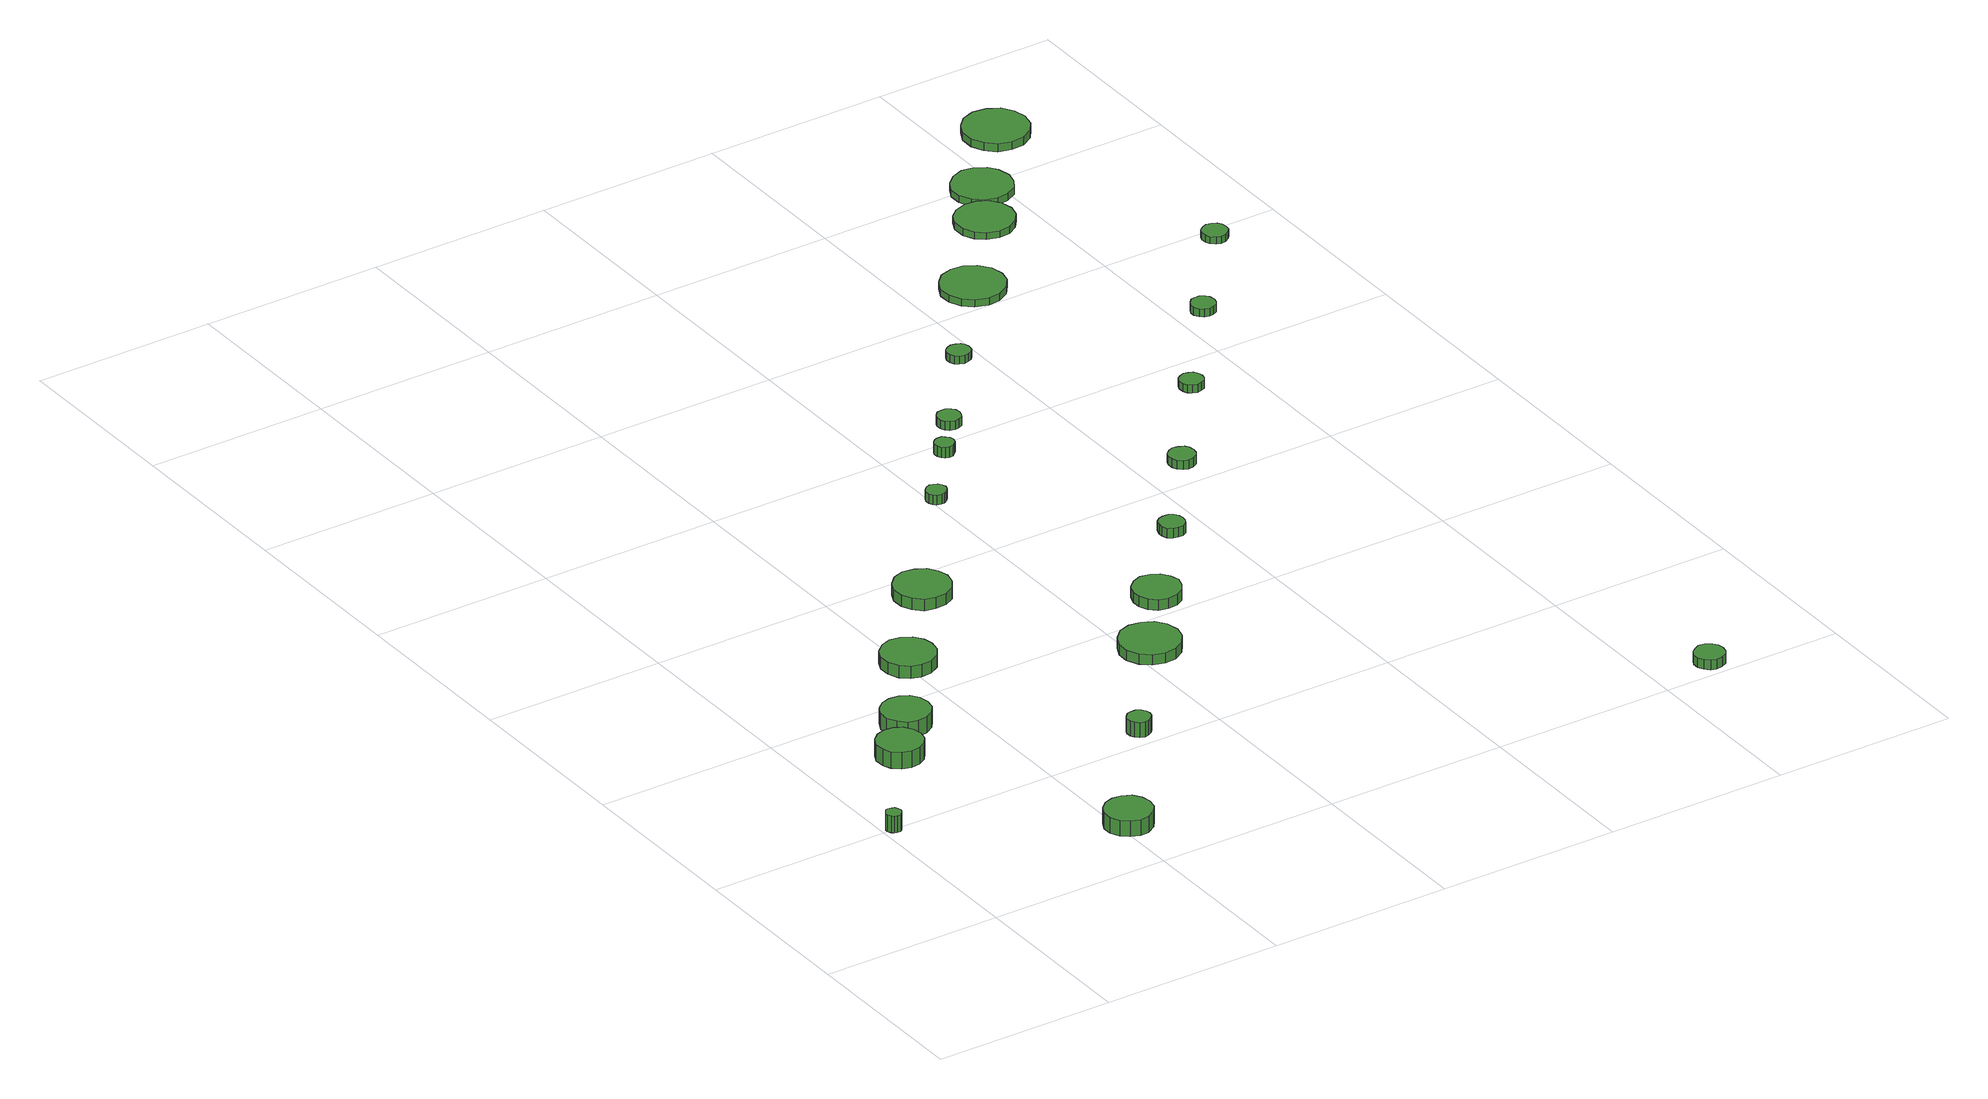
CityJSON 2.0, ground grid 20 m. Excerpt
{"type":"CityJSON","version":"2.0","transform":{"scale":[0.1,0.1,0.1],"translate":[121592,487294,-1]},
"CityObjects":{
"tree1":{"type":"SolitaryVegetationObject","attributes":{"function":"something"},"geometry":[{"type":"MultiSurface","lod":"1","boundaries":[[[0,1,2,3,4,5,6,7,8,9,10,11,12,13,14]],[[15,16,17,18,19,20,21,22,23,24,25,26,27,28,29]],[[0,29,28,1]],[[1,28,27,2]],[[2,27,26,3]],[[3,26,25,4]],[[4,25,24,5]],[[5,24,23,6]],[[6,23,22,7]],[[7,22,21,8]],[[8,21,20,9]],[[9,20,19,10]],[[10,19,18,11]],[[11,18,17,12]],[[12,17,16,13]],[[13,16,15,14]],[[14,15,29,0]]]}]},
"tree2":{"type":"SolitaryVegetationObject","attributes":{"function":"something"},"geometry":[{"type":"MultiSurface","lod":"1","boundaries":[[[30,31,32,33,34,35,36,37,38,39,40,41,42,43,44]],[[45,46,47,48,49,50,51,52,53,54,55,56,57,58,59]],[[30,59,58,31]],[[31,58,57,32]],[[32,57,56,33]],[[33,56,55,34]],[[34,55,54,35]],[[35,54,53,36]],[[36,53,52,37]],[[37,52,51,38]],[[38,51,50,39]],[[39,50,49,40]],[[40,49,48,41]],[[41,48,47,42]],[[42,47,46,43]],[[43,46,45,44]],[[44,45,59,30]]]}]},
"tree3":{"type":"SolitaryVegetationObject","attributes":{"function":"something"},"geometry":[{"type":"MultiSurface","lod":"1","boundaries":[[[60,61,62,63,64,65,66,67,68,69,70,71,72,73,74]],[[75,76,77,78,79,80,81,82,83,84,85,86,87,88,89]],[[60,89,88,61]],[[61,88,87,62]],[[62,87,86,63]],[[63,86,85,64]],[[64,85,84,65]],[[65,84,83,66]],[[66,83,82,67]],[[67,82,81,68]],[[68,81,80,69]],[[69,80,79,70]],[[70,79,78,71]],[[71,78,77,72]],[[72,77,76,73]],[[73,76,75,74]],[[74,75,89,60]]]}]},
"tree4":{"type":"SolitaryVegetationObject","attributes":{"function":"something"},"geometry":[{"type":"MultiSurface","lod":"1","boundaries":[[[90,91,92,93,94,95,96,97,98,99,100,101,102,103,104]],[[105,106,107,108,109,110,111,112,113,114,115,116,117,118,119]],[[90,119,118,91]],[[91,118,117,92]],[[92,117,116,93]],[[93,116,115,94]],[[94,115,114,95]],[[95,114,113,96]],[[96,113,112,97]],[[97,112,111,98]],[[98,111,110,99]],[[99,110,109,100]],[[100,109,108,101]],[[101,108,107,102]],[[102,107,106,103]],[[103,106,105,104]],[[104,105,119,90]]]}]},
"tree5":{"type":"SolitaryVegetationObject","attributes":{"function":"something"},"geometry":[{"type":"MultiSurface","lod":"1","boundaries":[[[120,121,122,123,124,125,126,127,128,129,130,131,132,133,134]],[[135,136,137,138,139,140,141,142,143,144,145,146,147,148,149]],[[120,149,148,121]],[[121,148,147,122]],[[122,147,146,123]],[[123,146,145,124]],[[124,145,144,125]],[[125,144,143,126]],[[126,143,142,127]],[[127,142,141,128]],[[128,141,140,129]],[[129,140,139,130]],[[130,139,138,131]],[[131,138,137,132]],[[132,137,136,133]],[[133,136,135,134]],[[134,135,149,120]]]}]},
"tree6":{"type":"SolitaryVegetationObject","attributes":{"function":"something"},"geometry":[{"type":"MultiSurface","lod":"1","boundaries":[[[150,151,152,153,154,155,156,157,158,159,160,161,162,163,164]],[[165,166,167,168,169,170,171,172,173,174,175,176,177,178,179]],[[150,179,178,151]],[[151,178,177,152]],[[152,177,176,153]],[[153,176,175,154]],[[154,175,174,155]],[[155,174,173,156]],[[156,173,172,157]],[[157,172,171,158]],[[158,171,170,159]],[[159,170,169,160]],[[160,169,168,161]],[[161,168,167,162]],[[162,167,166,163]],[[163,166,165,164]],[[164,165,179,150]]]}]},
"tree7":{"type":"SolitaryVegetationObject","attributes":{"function":"something"},"geometry":[{"type":"MultiSurface","lod":"1","boundaries":[[[180,181,182,183,184,185,186,187,188,189,190,191,192,193,194]],[[195,196,197,198,199,200,201,202,203,204,205,206,207,208,209]],[[180,209,208,181]],[[181,208,207,182]],[[182,207,206,183]],[[183,206,205,184]],[[184,205,204,185]],[[185,204,203,186]],[[186,203,202,187]],[[187,202,201,188]],[[188,201,200,189]],[[189,200,199,190]],[[190,199,198,191]],[[191,198,197,192]],[[192,197,196,193]],[[193,196,195,194]],[[194,195,209,180]]]}]},
"tree8":{"type":"SolitaryVegetationObject","attributes":{"function":"something"}},
"tree9":{"type":"SolitaryVegetationObject","attributes":{"function":"something"},"geometry":[{"type":"MultiSurface","lod":"1","boundaries":[[[210,211,212,213,214,215,216,217,218,219,220,221,222,223,224]],[[225,226,227,228,229,230,231,232,233,234,235,236,237,238,239]],[[210,239,238,211]],[[211,238,237,212]],[[212,237,236,213]],[[213,236,235,214]],[[214,235,234,215]],[[215,234,233,216]],[[216,233,232,217]],[[217,232,231,218]],[[218,231,230,219]],[[219,230,229,220]],[[220,229,228,221]],[[221,228,227,222]],[[222,227,226,223]],[[223,226,225,224]],[[224,225,239,210]]]}]},
"tree10":{"type":"SolitaryVegetationObject","attributes":{"function":"something"}},
"tree11":{"type":"SolitaryVegetationObject","attributes":{"function":"something"},"geometry":[{"type":"MultiSurface","lod":"1","boundaries":[[[240,241,242,243,244,245,246,247,248,249,250,251,252,253,254]],[[255,256,257,258,259,260,261,262,263,264,265,266,267,268,269]],[[240,269,268,241]],[[241,268,267,242]],[[242,267,266,243]],[[243,266,265,244]],[[244,265,264,245]],[[245,264,263,246]],[[246,263,262,247]],[[247,262,261,248]],[[248,261,260,249]],[[249,260,259,250]],[[250,259,258,251]],[[251,258,257,252]],[[252,257,256,253]],[[253,256,255,254]],[[254,255,269,240]]]}]},
"tree12":{"type":"SolitaryVegetationObject","attributes":{"function":"something"},"geometry":[{"type":"MultiSurface","lod":"1","boundaries":[[[270,271,272,273,274,275,276,277,278,279,280,281,282,283,284]],[[285,286,287,288,289,290,291,292,293,294,295,296,297,298,299]],[[270,299,298,271]],[[271,298,297,272]],[[272,297,296,273]],[[273,296,295,274]],[[274,295,294,275]],[[275,294,293,276]],[[276,293,292,277]],[[277,292,291,278]],[[278,291,290,279]],[[279,290,289,280]],[[280,289,288,281]],[[281,288,287,282]],[[282,287,286,283]],[[283,286,285,284]],[[284,285,299,270]]]}]},
"tree13":{"type":"SolitaryVegetationObject","attributes":{"function":"something"},"geometry":[{"type":"MultiSurface","lod":"1","boundaries":[[[300,301,302,303,304,305,306,307,308,309,310,311,312,313,314]],[[315,316,317,318,319,320,321,322,323,324,325,326,327,328,329]],[[300,329,328,301]],[[301,328,327,302]],[[302,327,326,303]],[[303,326,325,304]],[[304,325,324,305]],[[305,324,323,306]],[[306,323,322,307]],[[307,322,321,308]],[[308,321,320,309]],[[309,320,319,310]],[[310,319,318,311]],[[311,318,317,312]],[[312,317,316,313]],[[313,316,315,314]],[[314,315,329,300]]]}]},
"tree14":{"type":"SolitaryVegetationObject","attributes":{"function":"something"},"geometry":[{"type":"MultiSurface","lod":"1","boundaries":[[[330,331,332,333,334,335,336,337,338,339,340,341,342,343,344]],[[345,346,347,348,349,350,351,352,353,354,355,356,357,358,359]],[[330,359,358,331]],[[331,358,357,332]],[[332,357,356,333]],[[333,356,355,334]],[[334,355,354,335]],[[335,354,353,336]],[[336,353,352,337]],[[337,352,351,338]],[[338,351,350,339]],[[339,350,349,340]],[[340,349,348,341]],[[341,348,347,342]],[[342,347,346,343]],[[343,346,345,344]],[[344,345,359,330]]]}]},
"tree15":{"type":"SolitaryVegetationObject","attributes":{"function":"something"},"geometry":[{"type":"MultiSurface","lod":"1","boundaries":[[[360,361,362,363,364,365,366,367,368,369,370,371,372,373,374]],[[375,376,377,378,379,380,381,382,383,384,385,386,387,388,389]],[[360,389,388,361]],[[361,388,387,362]],[[362,387,386,363]],[[363,386,385,364]],[[364,385,384,365]],[[365,384,383,366]],[[366,383,382,367]],[[367,382,381,368]],[[368,381,380,369]],[[369,380,379,370]],[[370,379,378,371]],[[371,378,377,372]],[[372,377,376,373]],[[373,376,375,374]],[[374,375,389,360]]]}]},
"tree16":{"type":"SolitaryVegetationObject","attributes":{"function":"something"},"geometry":[{"type":"MultiSurface","lod":"1","boundaries":[[[390,391,392,393,394,395,396,397,398,399,400,401,402,403,404]],[[405,406,407,408,409,410,411,412,413,414,415,416,417,418,419]],[[390,419,418,391]],[[391,418,417,392]],[[392,417,416,393]],[[393,416,415,394]],[[394,415,414,395]],[[395,414,413,396]],[[396,413,412,397]],[[397,412,411,398]],[[398,411,410,399]],[[399,410,409,400]],[[400,409,408,401]],[[401,408,407,402]],[[402,407,406,403]],[[403,406,405,404]],[[404,405,419,390]]]}]},
"tree17":{"type":"SolitaryVegetationObject","attributes":{"function":"something"},"geometry":[{"type":"MultiSurface","lod":"1","boundaries":[[[420,421,422,423,424,425,426,427,428,429,430,431,432,433,434]],[[435,436,437,438,439,440,441,442,443,444,445,446,447,448,449]],[[420,449,448,421]],[[421,448,447,422]],[[422,447,446,423]],[[423,446,445,424]],[[424,445,444,425]],[[425,444,443,426]],[[426,443,442,427]],[[427,442,441,428]],[[428,441,440,429]],[[429,440,439,430]],[[430,439,438,431]],[[431,438,437,432]],[[432,437,436,433]],[[433,436,435,434]],[[434,435,449,420]]]}]},
"tree18":{"type":"SolitaryVegetationObject","attributes":{"function":"something"},"geometry":[{"type":"MultiSurface","lod":"1","boundaries":[[[450,451,452,453,454,455,456,457,458,459,460,461,462,463,464]],[[465,466,467,468,469,470,471,472,473,474,475,476,477,478,479]],[[450,479,478,451]],[[451,478,477,452]],[[452,477,476,453]],[[453,476,475,454]],[[454,475,474,455]],[[455,474,473,456]],[[456,473,472,457]],[[457,472,471,458]],[[458,471,470,459]],[[459,470,469,460]],[[460,469,468,461]],[[461,468,467,462]],[[462,467,466,463]],[[463,466,465,464]],[[464,465,479,450]]]}]},
"tree19":{"type":"SolitaryVegetationObject","attributes":{"function":"something"},"geometry":[{"type":"MultiSurface","lod":"1","boundaries":[[[480,481,482,483,484,485,486,487,488,489,490,491,492,493,494]],[[495,496,497,498,499,500,501,502,503,504,505,506,507,508,509]],[[480,509,508,481]],[[481,508,507,482]],[[482,507,506,483]],[[483,506,505,484]],[[484,505,504,485]],[[485,504,503,486]],[[486,503,502,487]],[[487,502,501,488]],[[488,501,500,489]],[[489,500,499,490]],[[490,499,498,491]],[[491,498,497,492]],[[492,497,496,493]],[[493,496,495,494]],[[494,495,509,480]]]}]},
"tree20":{"type":"SolitaryVegetationObject","attributes":{"function":"something"},"geometry":[{"type":"MultiSurface","lod":"1","boundaries":[[[510,511,512,513,514,515,516,517,518,519,520,521,522,523,524]],[[525,526,527,528,529,530,531,532,533,534,535,536,537,538,539]],[[510,539,538,511]],[[511,538,537,512]],[[512,537,536,513]],[[513,536,535,514]],[[514,535,534,515]],[[515,534,533,516]],[[516,533,532,517]],[[517,532,531,518]],[[518,531,530,519]],[[519,530,529,520]],[[520,529,528,521]],[[521,528,527,522]],[[522,527,526,523]],[[523,526,525,524]],[[524,525,539,510]]]}]},
"tree21":{"type":"SolitaryVegetationObject","attributes":{"function":"something"},"geometry":[{"type":"MultiSurface","lod":"1","boundaries":[[[540,541,542,543,544,545,546,547,548,549,550,551,552,553,554]],[[555,556,557,558,559,560,561,562,563,564,565,566,567,568,569]],[[540,569,568,541]],[[541,568,567,542]],[[542,567,566,543]],[[543,566,565,544]],[[544,565,564,545]],[[545,564,563,546]],[[546,563,562,547]],[[547,562,561,548]],[[548,561,560,549]],[[549,560,559,550]],[[550,559,558,551]],[[551,558,557,552]],[[552,557,556,553]],[[553,556,555,554]],[[554,555,569,540]]]}]},
"tree22":{"type":"SolitaryVegetationObject","attributes":{"function":"something"},"geometry":[{"type":"MultiSurface","lod":"1","boundaries":[[[570,571,572,573,574,575,576,577,578,579,580,581,582,583,584]],[[585,586,587,588,589,590,591,592,593,594,595,596,597,598,599]],[[570,599,598,571]],[[571,598,597,572]],[[572,597,596,573]],[[573,596,595,574]],[[574,595,594,575]],[[575,594,593,576]],[[576,593,592,577]],[[577,592,591,578]],[[578,591,590,579]],[[579,590,589,580]],[[580,589,588,581]],[[581,588,587,582]],[[582,587,586,583]],[[583,586,585,584]],[[584,585,599,570]]]}]},
"tree23":{"type":"SolitaryVegetationObject","attributes":{"function":"something"},"geometry":[{"type":"MultiSurface","lod":"1","boundaries":[[[600,601,602,603,604,605,606,607,608,609,610,611,612,613,614]],[[615,616,617,618,619,620,621,622,623,624,625,626,627,628,629]],[[600,629,628,601]],[[601,628,627,602]],[[602,627,626,603]],[[603,626,625,604]],[[604,625,624,605]],[[605,624,623,606]],[[606,623,622,607]],[[607,622,621,608]],[[608,621,620,609]],[[609,620,619,610]],[[610,619,618,611]],[[611,618,617,612]],[[612,617,616,613]],[[613,616,615,614]],[[614,615,629,600]]]}]},
"tree24":{"type":"SolitaryVegetationObject","attributes":{"function":"something"},"geometry":[{"type":"MultiSurface","lod":"1","boundaries":[[[630,631,632,633,634,635,636,637,638,639,640,641,642,643,644]],[[645,646,647,648,649,650,651,652,653,654,655,656,657,658,659]],[[630,659,658,631]],[[631,658,657,632]],[[632,657,656,633]],[[633,656,655,634]],[[634,655,654,635]],[[635,654,653,636]],[[636,653,652,637]],[[637,652,651,638]],[[638,651,650,639]],[[639,650,649,640]],[[640,649,648,641]],[[641,648,647,642]],[[642,647,646,643]],[[643,646,645,644]],[[644,645,659,630]]]}]},
"tree25":{"type":"SolitaryVegetationObject","attributes":{"function":"something"},"geometry":[{"type":"MultiSurface","lod":"1","boundaries":[[[660,661,662,663,664,665,666,667,668,669,670,671,672,673,674]],[[675,676,677,678,679,680,681,682,683,684,685,686,687,688,689]],[[660,689,688,661]],[[661,688,687,662]],[[662,687,686,663]],[[663,686,685,664]],[[664,685,684,665]],[[665,684,683,666]],[[666,683,682,667]],[[667,682,681,668]],[[668,681,680,669]],[[669,680,679,670]],[[670,679,678,671]],[[671,678,677,672]],[[672,677,676,673]],[[673,676,675,674]],[[674,675,689,660]]]}]}
},
"vertices":[
[22,201,25],[21,205,25],[19,208,25],[16,209,25],[12,210,25],[9,209,25],[7,206,25],[5,203,25],[5,200,25],[7,196,25],[9,194,25],[12,193,25],[16,193,25],[19,195,25],[21,198,25],[21,198,6],[19,195,6],[16,193,6],[12,193,6],[9,194,6],[7,196,6],[5,200,6],[5,203,6],[7,206,6],[9,209,6],[12,210,6],[16,209,6],[19,208,6],[21,205,6],[22,201,6],
[122,315,25],[120,325,25],[114,334,25],[105,339,25],[95,340,25],[85,337,25],[77,330,25],[73,321,25],[73,310,25],[77,301,25],[85,294,25],[95,291,25],[105,292,25],[114,297,25],[120,305,25],[120,305,6],[114,297,6],[105,292,6],[95,291,6],[85,294,6],[77,301,6],[73,310,6],[73,321,6],[77,330,6],[85,337,6],[95,340,6],[105,339,6],[114,334,6],[120,325,6],[122,315,6],
[237,80,24],[235,90,24],[229,99,24],[219,104,24],[209,105,24],[199,102,24],[191,95,24],[186,85,24],[186,75,24],[191,65,24],[199,58,24],[209,54,24],[219,55,24],[229,61,24],[235,69,24],[235,69,6],[229,61,6],[219,55,6],[209,54,6],[199,58,6],[191,65,6],[186,75,6],[186,85,6],[191,95,6],[199,102,6],[209,105,6],[219,104,6],[229,99,6],[235,90,6],[237,80,6],
[163,364,24],[161,375,24],[155,384,24],[145,389,24],[134,390,24],[124,387,24],[116,380,24],[111,370,24],[111,359,24],[116,349,24],[124,341,24],[134,338,24],[145,339,24],[155,345,24],[161,353,24],[161,353,6],[155,345,6],[145,339,6],[134,338,6],[124,341,6],[116,349,6],[111,359,6],[111,370,6],[116,380,6],[124,387,6],[134,390,6],[145,389,6],[155,384,6],[161,375,6],[163,364,6],
[234,462,20],[232,473,20],[225,483,20],[214,489,20],[202,491,20],[191,487,20],[182,479,20],[177,468,20],[177,456,20],[182,444,20],[191,436,20],[202,433,20],[214,434,20],[225,440,20],[232,450,20],[232,450,6],[225,440,6],[214,434,6],[202,433,6],[191,436,6],[182,444,6],[177,456,6],[177,468,6],[182,479,6],[191,487,6],[202,491,6],[214,489,6],[225,483,6],[232,473,6],[234,462,6],
[334,225,23],[333,230,23],[330,234,23],[325,237,23],[320,237,23],[315,236,23],[311,232,23],[309,228,23],[309,222,23],[311,218,23],[315,214,23],[320,212,23],[325,213,23],[330,216,23],[333,220,23],[333,220,6],[330,216,6],[325,213,6],[320,212,6],[315,214,6],[311,218,6],[309,222,6],[309,228,6],[311,232,6],[315,236,6],[320,237,6],[325,237,6],[330,234,6],[333,230,6],[334,225,6],
[322,566,19],[319,578,19],[312,588,19],[301,594,19],[288,596,19],[276,592,19],[267,583,19],[262,572,19],[262,559,19],[267,548,19],[276,539,19],[288,536,19],[301,537,19],[312,543,19],[319,553,19],[319,553,6],[312,543,6],[301,537,6],[288,536,6],[276,539,6],[267,548,6],[262,559,6],[262,572,6],[267,583,6],[276,592,6],[288,596,6],[301,594,6],[312,588,6],[319,578,6],[322,566,6],
[453,353,18],[450,367,18],[442,378,18],[430,384,18],[417,386,18],[404,382,18],[394,372,18],[388,360,18],[388,347,18],[394,334,18],[404,325,18],[417,321,18],[430,322,18],[442,329,18],[450,340,18],[450,340,6],[442,329,6],[430,322,6],[417,321,6],[404,325,6],[394,334,6],[388,347,6],[388,360,6],[394,372,6],[404,382,6],[417,386,6],[430,384,6],[442,378,6],[450,367,6],[453,353,6],
[508,433,18],[505,443,18],[499,452,18],[490,457,18],[479,459,18],[469,455,18],[461,448,18],[457,438,18],[457,428,18],[461,418,18],[469,411,18],[479,408,18],[490,409,18],[499,414,18],[505,423,18],[505,423,6],[499,414,6],[490,409,6],[479,408,6],[469,411,6],[461,418,6],[457,428,6],[457,438,6],[461,448,6],[469,455,6],[479,459,6],[490,457,6],[499,452,6],[505,443,6],[508,433,6],
[418,713,18],[417,717,18],[414,721,18],[410,723,18],[406,724,18],[401,722,18],[398,719,18],[396,715,18],[396,710,18],[398,706,18],[401,703,18],[406,702,18],[410,702,18],[414,705,18],[417,708,18],[417,708,7],[414,705,7],[410,702,7],[406,702,7],[401,703,7],[398,706,7],[396,710,7],[396,715,7],[398,719,7],[401,722,7],[406,724,7],[410,723,7],[414,721,7],[417,717,7],[418,713,7],
[474,783,20],[473,787,20],[470,790,20],[467,793,20],[462,793,20],[458,792,20],[455,789,20],[453,785,20],[453,780,20],[455,776,20],[458,773,20],[462,772,20],[467,772,20],[470,775,20],[473,778,20],[473,778,8],[470,775,8],[467,772,8],[462,772,8],[458,773,8],[455,776,8],[453,780,8],[453,785,8],[455,789,8],[458,792,8],[462,793,8],[467,793,8],[470,790,8],[473,787,8],[474,783,8],
[580,533,17],[579,538,17],[576,543,17],[571,546,17],[565,546,17],[560,545,17],[555,541,17],[553,535,17],[553,530,17],[555,524,17],[560,520,17],[565,519,17],[571,519,17],[576,522,17],[579,527,17],[579,527,6],[576,522,6],[571,519,6],[565,519,6],[560,520,6],[555,524,6],[553,530,6],[553,535,6],[555,541,6],[560,545,6],[565,546,6],[571,546,6],[576,543,6],[579,538,6],[580,533,6],
[511,827,18],[510,832,18],[507,836,18],[502,839,18],[497,839,18],[492,838,18],[488,834,18],[486,829,18],[486,824,18],[488,819,18],[492,816,18],[497,814,18],[502,815,18],[507,817,18],[510,822,18],[510,822,8],[507,817,8],[502,815,8],[497,814,8],[492,816,8],[488,819,8],[486,824,8],[486,829,8],[488,834,8],[492,838,8],[497,839,8],[502,839,8],[507,836,8],[510,832,8],[511,827,8],
[663,638,17],[662,644,17],[659,648,17],[653,651,17],[647,652,17],[642,650,17],[637,646,17],[635,641,17],[635,635,17],[637,629,17],[642,625,17],[647,623,17],[653,624,17],[659,627,17],[662,632,17],[662,632,7],[659,627,7],[653,624,7],[647,623,7],[642,625,7],[637,629,7],[635,635,7],[635,641,7],[637,646,7],[642,650,7],[647,652,7],[653,651,7],[659,648,7],[662,644,7],[663,638,7],
[590,928,18],[589,933,18],[586,937,18],[581,939,18],[576,940,18],[571,938,18],[567,935,18],[565,930,18],[565,925,18],[567,920,18],[571,917,18],[576,915,18],[581,916,18],[586,918,18],[589,922,18],[589,922,9],[586,918,9],[581,916,9],[576,915,9],[571,917,9],[567,920,9],[565,925,9],[565,930,9],[567,935,9],[571,938,9],[576,940,9],[581,939,9],[586,937,9],[589,933,9],[590,928,9],
[882,24,17],[881,31,17],[877,36,17],[871,40,17],[864,41,17],[858,38,17],[853,34,17],[850,28,17],[850,21,17],[853,15,17],[858,10,17],[864,8,17],[871,9,17],[877,12,17],[881,18,17],[881,18,6],[877,12,6],[871,9,6],[864,8,6],[858,10,6],[853,15,6],[850,21,6],[850,28,6],[853,34,6],[858,38,6],[864,41,6],[871,40,6],[877,36,6],[881,31,6],[882,24,6],
[751,754,17],[750,759,17],[747,764,17],[742,766,17],[737,767,17],[732,765,17],[728,762,17],[726,757,17],[726,751,17],[728,746,17],[732,743,17],[737,741,17],[742,742,17],[747,744,17],[750,749,17],[750,749,8],[747,744,8],[742,742,8],[737,741,8],[732,743,8],[728,746,8],[726,751,8],[726,757,8],[728,762,8],[732,765,8],[737,767,8],[742,766,8],[747,764,8],[750,759,8],[751,754,8],
[697,1029,18],[694,1043,18],[685,1055,18],[673,1062,18],[659,1063,18],[645,1059,18],[635,1049,18],[629,1036,18],[629,1022,18],[635,1009,18],[645,1000,18],[659,995,18],[673,997,18],[685,1004,18],[694,1015,18],[694,1015,10],[685,1004,10],[673,997,10],[659,995,10],[645,1000,10],[635,1009,10],[629,1022,10],[629,1036,10],[635,1049,10],[645,1059,10],[659,1063,10],[673,1062,10],[685,1055,10],[694,1043,10],[697,1029,10],
[776,1130,18],[773,1143,18],[765,1154,18],[754,1160,18],[741,1161,18],[728,1157,18],[719,1149,18],[713,1137,18],[713,1123,18],[719,1111,18],[728,1103,18],[741,1099,18],[754,1100,18],[765,1107,18],[773,1117,18],[773,1117,10],[765,1107,10],[754,1100,10],[741,1099,10],[728,1103,10],[719,1111,10],[713,1123,10],[713,1137,10],[719,1149,10],[728,1157,10],[741,1161,10],[754,1160,10],[765,1154,10],[773,1143,10],[776,1130,10],
[843,870,18],[842,876,18],[839,880,18],[834,883,18],[829,883,18],[824,882,18],[820,878,18],[817,873,18],[817,867,18],[820,862,18],[824,859,18],[829,857,18],[834,858,18],[839,860,18],[842,865,18],[842,865,9],[839,860,9],[834,858,9],[829,857,9],[824,859,9],[820,862,9],[817,867,9],[817,873,9],[820,878,9],[824,882,9],[829,883,9],[834,883,9],[839,880,9],[842,876,9],[843,870,9],
[810,1185,18],[807,1199,18],[800,1209,18],[788,1216,18],[775,1218,18],[762,1213,18],[752,1204,18],[746,1192,18],[746,1179,18],[752,1166,18],[762,1157,18],[775,1153,18],[788,1155,18],[800,1161,18],[807,1172,18],[807,1172,10],[800,1161,10],[788,1155,10],[775,1153,10],[762,1157,10],[752,1166,10],[746,1179,10],[746,1192,10],[752,1204,10],[762,1213,10],[775,1218,10],[788,1216,10],[800,1209,10],[807,1199,10],[810,1185,10],
[933,983,17],[932,989,17],[929,993,17],[924,996,17],[918,997,17],[913,995,17],[908,991,17],[906,986,17],[906,980,17],[908,975,17],[913,971,17],[918,969,17],[924,970,17],[929,973,17],[932,977,17],[932,977,9],[929,973,9],[924,970,9],[918,969,9],[913,971,9],[908,975,9],[906,980,9],[906,986,9],[908,991,9],[913,995,9],[918,997,9],[924,996,9],[929,993,9],[932,989,9],[933,983,9],
[887,1272,18],[884,1286,18],[876,1298,18],[863,1305,18],[848,1307,18],[834,1302,18],[824,1292,18],[818,1279,18],[818,1264,18],[824,1251,18],[834,1241,18],[848,1237,18],[863,1238,18],[876,1246,18],[884,1257,18],[884,1257,9],[876,1246,9],[863,1238,9],[848,1237,9],[834,1241,9],[824,1251,9],[818,1264,9],[818,1279,9],[824,1292,9],[834,1302,9],[848,1307,9],[863,1305,9],[876,1298,9],[884,1286,9],[887,1272,9]
]}
